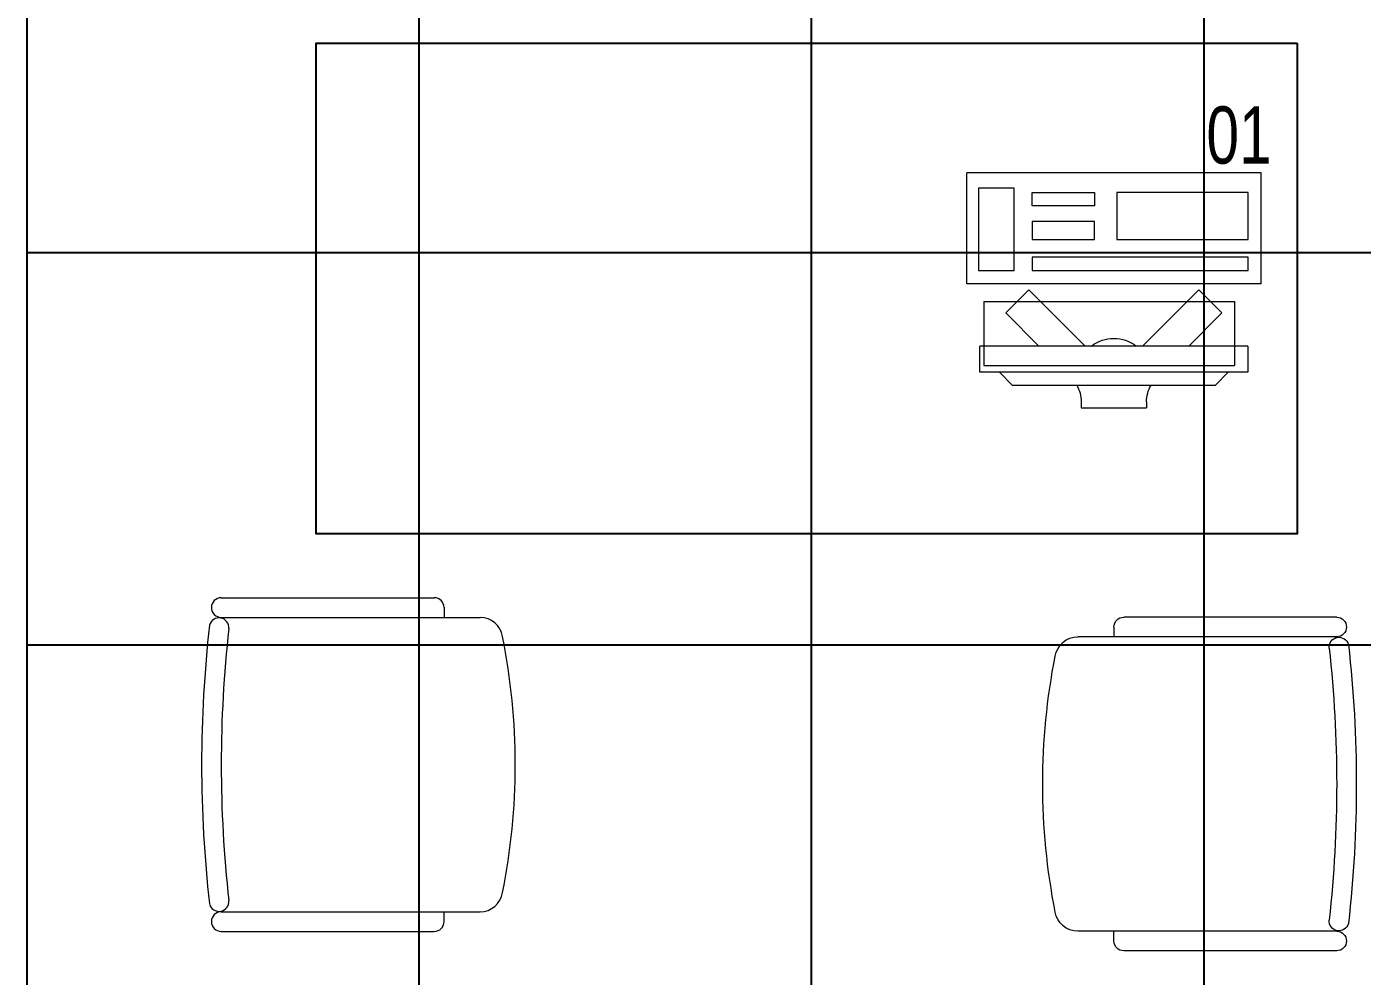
# Model space of a CAD drawing. Extents: x -509638 to 57327, y -29287 to 19916.
# Drawn here: x 15106 to 17148, y 6434 to 7885 of the extents above; entities that cross this region are included whole.
import ezdxf
from ezdxf import colors
from ezdxf.entities.mleader import LeaderData, LeaderLine
from ezdxf.math import Vec2, Vec3

# ---------------------------------------------------------------- set-up
doc = ezdxf.new("R2010")
doc.units = 0
doc.header["$LTSCALE"] = 0.25
doc.linetypes.add('DASHDOT', pattern=[25.4, 12.7, -6.35, 0, -6.35])
for name, color, linetype, lineweight in [('01-First Floor$0$72_EGR_EQP_TAG', 142, 'Continuous', 5), ('01-First Floor$0$LOADING', 253, 'Continuous', 5), ('E-LITE-CLNG-CNDT', 6, 'DASHDOT', 35), ('E-POWR-TEXT', 6, 'Continuous', 25)]:
    doc.layers.add(name, color=color, linetype=linetype, lineweight=lineweight)
doc.layers.add('01-First Floor$0$FALSE CEILING', color=251, linetype='Continuous')
doc.layers.add('01-First Floor$0$TME-NON MEDICAL FURNITURE', color=242, linetype='Continuous')
doc.styles.add('01-First Floor$0$X3G_ENTITY_257CFD', font='swisscl.ttf', dxfattribs={"height": 200})
doc.styles.add('DC_Elc_Romans', font='elc_romans.shx', dxfattribs={"width": 0.7})

# ---------------------------------------------------------------- blocks, each defined once
blk = doc.blocks.new('01-First Floor$0$GF21016-P')
at = {"layer": '01-First Floor$0$LOADING', "extrusion": (-1.24384e-09, -1.20261e-09, -1)}
for p, q in [((0.0128, 0.0179), (0.0128, 0.4136)), ((0.4628, 0.0179), (0.4628, 0.4136)), ((-0.0022, 0.3585), (0.0128, 0.3585)), ((0.4778, 0.3585), (0.4628, 0.3585)), ((-0.0172, 0.0179), (-0.0172, 0.3435)), ((0.4928, 0.0179), (0.4928, 0.3435)), ((0.4778, 0.0029), (0.4778, 0.0029))]:
    blk.add_line(p, q, dxfattribs=at)
for centre, radius, start, end in [((-0.2378, -0.5362), 1.0036, 78.7568, 101.2432), ((-0.0478, 0.4136), 0.035, 0, 80.6557), ((-0.4278, 0.4136), 0.035, 99.3443, 180), ((0.0022, 0.3435), 0.015, 0, 90), ((-0.4778, 0.3435), 0.015, 90, 180), ((-0.0284, 0.0145), 0.015, 284.3864, 95.5209), ((-0.2378, 1.8928), 1.8749, 263.6341, 276.3659), ((-0.4471, 0.0145), 0.015, 84.4791, 255.6136), ((0.0022, 0.0179), 0.015, 270, 0), ((0.0022, 0.0179), 0.015, 180, 270), ((-0.2378, 1.8734), 1.8855, 263.5119, 276.4881), ((-0.4778, 0.0179), 0.015, 270, 0), ((-0.4778, 0.0179), 0.015, 180, 270)]:
    blk.add_arc(centre, radius, start, end, dxfattribs=at)
blk = doc.blocks.new('01-First Floor$0$ITCWLS1-P')
at = {"layer": '01-First Floor$0$LOADING'}
for p, q in [((-0.17, 0.45), (-0.17, 0)), ((-0.17, 0.45), (0, 0.45)), ((0, 0.45), (0, 0)), ((-0.2651, 0.43, 0), (-0.3051, 0.43, 0)), ((-0.3051, 0.43, 0), (-0.3051, 0.02, 0)), ((-0.2651, 0.43, 0), (-0.2651, 0.02, 0)), ((-0.1496, 0.4305), (-0.1291, 0.4305)), ((-0.1291, 0.4305), (-0.1291, 0.4089)), ((-0.197, 0.4094), (-0.295, 0.4094)), ((-0.295, 0.0264), (-0.295, 0.4094)), ((-0.197, 0.0264), (-0.197, 0.4094)), ((-0.3251, 0.38, 0), (-0.3051, 0.4, 0)), ((-0.3251, 0.38, 0), (-0.3251, 0.07, 0)), ((-0.3503, 0.275), (-0.3596, 0.275)), ((-0.3596, 0.175), (-0.3596, 0.275)), ((-0.3503, 0.175), (-0.3596, 0.175)), ((-0.3251, 0.07, 0), (-0.3051, 0.05, 0)), ((-0.197, 0.0264), (-0.295, 0.0264)), ((-0.3051, 0.02, 0), (-0.2651, 0.02, 0)), ((-0.17, 0), (0, 0))]:
    blk.add_line(p, q, dxfattribs=at)
at = {"layer": '01-First Floor$0$LOADING', "extrusion": (2.48281e-10, 3.18408e-10, -1)}
for p, q in [((-0.2651, 0.3395), (-0.2144, 0.3902)), ((-0.1791, 0.3548), (-0.2144, 0.3902)), ((-0.2651, 0.2688), (-0.1791, 0.3548))]:
    blk.add_line(p, q, dxfattribs=at)
at = {"layer": '01-First Floor$0$LOADING', "extrusion": (2.48281e-10, -3.18408e-10, -1)}
for p, q in [((-0.2651, 0.1812), (-0.1791, 0.0952)), ((-0.2651, 0.1105), (-0.2144, 0.0598)), ((-0.1791, 0.0952), (-0.2144, 0.0598))]:
    blk.add_line(p, q, dxfattribs=at)
at = {"layer": '01-First Floor$0$LOADING'}
for points in [[(-0.1291, 0.4089), (-0.1291, 0.1), (-0.1496, 0.1), (-0.1496, 0.4305)], [(-0.1496, 0.1), (-0.1496, 0.1), (-0.1496, 0.1), (-0.1496, 0.1), (-0.1496, 0.1), (-0.1496, 0.1), (-0.1496, 0.1), (-0.1496, 0.1), (-0.1496, 0.1)], [(-0.1496, 0.1), (-0.1496, 0.1), (-0.1496, 0.1), (-0.1496, 0.1), (-0.1496, 0.1), (-0.1496, 0.1), (-0.1496, 0.1), (-0.1496, 0.1), (-0.1496, 0.1), (-0.1496, 0.1), (-0.1496, 0.1), (-0.1496, 0.1), (-0.1496, 0.1), (-0.1496, 0.1), (-0.1496, 0.1), (-0.1496, 0.1), (-0.1496, 0.1), (-0.1496, 0.1)], [(-0.1496, 0.1), (-0.1496, 0.1), (-0.1496, 0.1), (-0.1496, 0.1), (-0.1496, 0.1), (-0.1496, 0.1), (-0.1496, 0.1), (-0.1496, 0.1), (-0.1496, 0.1), (-0.1496, 0.1)], [(-0.1496, 0.1), (-0.1496, 0.1), (-0.1496, 0.1), (-0.1496, 0.1), (-0.1496, 0.1), (-0.1496, 0.1), (-0.1496, 0.1)], [(-0.1496, 0.1), (-0.1496, 0.1), (-0.1496, 0.1), (-0.1496, 0.1), (-0.1496, 0.1), (-0.1496, 0.1), (-0.1496, 0.1), (-0.1496, 0.1), (-0.1496, 0.1), (-0.1496, 0.1)], [(-0.1496, 0.1), (-0.1496, 0.1), (-0.1496, 0.1), (-0.1496, 0.1), (-0.1496, 0.1), (-0.1496, 0.1), (-0.1496, 0.1), (-0.1496, 0.1), (-0.1496, 0.1), (-0.1496, 0.1), (-0.1496, 0.1), (-0.1496, 0.1), (-0.1496, 0.1), (-0.1496, 0.1), (-0.1496, 0.1)], [(-0.1496, 0.1), (-0.1496, 0.1), (-0.1496, 0.1), (-0.1496, 0.1), (-0.1496, 0.1), (-0.1496, 0.1), (-0.1496, 0.1), (-0.1496, 0.1), (-0.1496, 0.1), (-0.1496, 0.1)], [(-0.1496, 0.1), (-0.1496, 0.1), (-0.1496, 0.1), (-0.1496, 0.1), (-0.1496, 0.1), (-0.1496, 0.1), (-0.1496, 0.1), (-0.1496, 0.1), (-0.1496, 0.1), (-0.1496, 0.1)], [(-0.1496, 0.1), (-0.1496, 0.1), (-0.1496, 0.1), (-0.1496, 0.1), (-0.1496, 0.1), (-0.1496, 0.1), (-0.1496, 0.1), (-0.1496, 0.1), (-0.1496, 0.1), (-0.1496, 0.1), (-0.1496, 0.1), (-0.1496, 0.1), (-0.1496, 0.1), (-0.1496, 0.1), (-0.1496, 0.1), (-0.1496, 0.1), (-0.1496, 0.1), (-0.1496, 0.1), (-0.1496, 0.1), (-0.1496, 0.1), (-0.1496, 0.1), (-0.1496, 0.1), (-0.1496, 0.1), (-0.1496, 0.1), (-0.1496, 0.1), (-0.1496, 0.1), (-0.1496, 0.1), (-0.1496, 0.1), (-0.1496, 0.1), (-0.1496, 0.1), (-0.1496, 0.1), (-0.1496, 0.1), (-0.1496, 0.1), (-0.1496, 0.1), (-0.1496, 0.1), (-0.1496, 0.1), (-0.1496, 0.1), (-0.1496, 0.1), (-0.1496, 0.1), (-0.1496, 0.1), (-0.1496, 0.1), (-0.1496, 0.1), (-0.1496, 0.1), (-0.1496, 0.1), (-0.1496, 0.1), (-0.1496, 0.1), (-0.1496, 0.1), (-0.1496, 0.1), (-0.1496, 0.1), (-0.1496, 0.1), (-0.1496, 0.1), (-0.1496, 0.1), (-0.1496, 0.1), (-0.1496, 0.1)], [(-0.1496, 0.1), (-0.1496, 0.1), (-0.1496, 0.1), (-0.1496, 0.1), (-0.1496, 0.1), (-0.1496, 0.1), (-0.1496, 0.1), (-0.1496, 0.1), (-0.1496, 0.1), (-0.1496, 0.1), (-0.1496, 0.1), (-0.1496, 0.1), (-0.1496, 0.1), (-0.1496, 0.1), (-0.1496, 0.1), (-0.1496, 0.1), (-0.1496, 0.1), (-0.1496, 0.1), (-0.1496, 0.1), (-0.1496, 0.1), (-0.1496, 0.1), (-0.1496, 0.1), (-0.1496, 0.1), (-0.1496, 0.1), (-0.1496, 0.1), (-0.1496, 0.1), (-0.1496, 0.1), (-0.1496, 0.1), (-0.1496, 0.1), (-0.1496, 0.1), (-0.1496, 0.1), (-0.1496, 0.1), (-0.1496, 0.1), (-0.1496, 0.1), (-0.1496, 0.1), (-0.1496, 0.1), (-0.1496, 0.1), (-0.1496, 0.1), (-0.1496, 0.1), (-0.1496, 0.1), (-0.1496, 0.1), (-0.1496, 0.1), (-0.1496, 0.1), (-0.1496, 0.1), (-0.1496, 0.1), (-0.1496, 0.1), (-0.1496, 0.1), (-0.1496, 0.1), (-0.1496, 0.1), (-0.1496, 0.1), (-0.1496, 0.1), (-0.1496, 0.1), (-0.1496, 0.1), (-0.1496, 0.1), (-0.1496, 0.1), (-0.1496, 0.1), (-0.1496, 0.1), (-0.1496, 0.1), (-0.1496, 0.1), (-0.1496, 0.1), (-0.1496, 0.1), (-0.1496, 0.1), (-0.1496, 0.1), (-0.1496, 0.1), (-0.1496, 0.1), (-0.1496, 0.1), (-0.1496, 0.1), (-0.1496, 0.1), (-0.1496, 0.1), (-0.1496, 0.1), (-0.1496, 0.1), (-0.1496, 0.1), (-0.1496, 0.1), (-0.1496, 0.1), (-0.1496, 0.1), (-0.1496, 0.1), (-0.1496, 0.1), (-0.1496, 0.1), (-0.1496, 0.1), (-0.1496, 0.1), (-0.1496, 0.1), (-0.1496, 0.1), (-0.1496, 0.1), (-0.1496, 0.1), (-0.1496, 0.1), (-0.1496, 0.1), (-0.1496, 0.1), (-0.1496, 0.1), (-0.1496, 0.1)], [(-0.1496, 0.1), (-0.1496, 0.1), (-0.1496, 0.1), (-0.1496, 0.1), (-0.1496, 0.1), (-0.1496, 0.1), (-0.1496, 0.1), (-0.1496, 0.1), (-0.1496, 0.1), (-0.1496, 0.1), (-0.1496, 0.1), (-0.1496, 0.1)], [(-0.1496, 0.1), (-0.1496, 0.1), (-0.1496, 0.1), (-0.1496, 0.1), (-0.1496, 0.1), (-0.1496, 0.1), (-0.1496, 0.1)], [(-0.1496, 0.1), (-0.1496, 0.1), (-0.1496, 0.1), (-0.1496, 0.1), (-0.1496, 0.1), (-0.1496, 0.1), (-0.1496, 0.1), (-0.1496, 0.1), (-0.1496, 0.1), (-0.1496, 0.1), (-0.1496, 0.1), (-0.1496, 0.1), (-0.1496, 0.1), (-0.1496, 0.1), (-0.1496, 0.1), (-0.1496, 0.1), (-0.1496, 0.1)], [(-0.1496, 0.1), (-0.1496, 0.1), (-0.1496, 0.1), (-0.1496, 0.1), (-0.1496, 0.1), (-0.1496, 0.1), (-0.1496, 0.1), (-0.1496, 0.1), (-0.1496, 0.1), (-0.1496, 0.1), (-0.1496, 0.1), (-0.1496, 0.1), (-0.1496, 0.1), (-0.1496, 0.1), (-0.1496, 0.1), (-0.1496, 0.1), (-0.1496, 0.1), (-0.1496, 0.1), (-0.1496, 0.1), (-0.1496, 0.1), (-0.1496, 0.1), (-0.1496, 0.1), (-0.1496, 0.1), (-0.1496, 0.1), (-0.1496, 0.1), (-0.1496, 0.1), (-0.1496, 0.1), (-0.1496, 0.1), (-0.1496, 0.1), (-0.1496, 0.1), (-0.1496, 0.1), (-0.1496, 0.1), (-0.1496, 0.1), (-0.1496, 0.1), (-0.1496, 0.1), (-0.1496, 0.1), (-0.1496, 0.1), (-0.1496, 0.1), (-0.1496, 0.1), (-0.1496, 0.1), (-0.1496, 0.1), (-0.1496, 0.1), (-0.1496, 0.1), (-0.1496, 0.1), (-0.1496, 0.1), (-0.1496, 0.1), (-0.1496, 0.1), (-0.1496, 0.1), (-0.1496, 0.1), (-0.1496, 0.1), (-0.1496, 0.1), (-0.1496, 0.1), (-0.1496, 0.1), (-0.1496, 0.1), (-0.1496, 0.1), (-0.1496, 0.1), (-0.1496, 0.1), (-0.1496, 0.1), (-0.1496, 0.1), (-0.1496, 0.1), (-0.1496, 0.1), (-0.1496, 0.1), (-0.1496, 0.1), (-0.1496, 0.1), (-0.1496, 0.1), (-0.1496, 0.1), (-0.1496, 0.1), (-0.1496, 0.1), (-0.1496, 0.1), (-0.1496, 0.1), (-0.1496, 0.1), (-0.1496, 0.1), (-0.1496, 0.1), (-0.1496, 0.1), (-0.1496, 0.1), (-0.1496, 0.1), (-0.1496, 0.1), (-0.1496, 0.1), (-0.1496, 0.1), (-0.1496, 0.1), (-0.1496, 0.1), (-0.1496, 0.1), (-0.1496, 0.1), (-0.1496, 0.1), (-0.1496, 0.1), (-0.1496, 0.1), (-0.1496, 0.1), (-0.1496, 0.1), (-0.1496, 0.1), (-0.1496, 0.1), (-0.1496, 0.1), (-0.1496, 0.1), (-0.1496, 0.1), (-0.1496, 0.1), (-0.1496, 0.1), (-0.1496, 0.1), (-0.1496, 0.1), (-0.1496, 0.1), (-0.1496, 0.1), (-0.1496, 0.1), (-0.1496, 0.1), (-0.1496, 0.1), (-0.1496, 0.1), (-0.1496, 0.1), (-0.1496, 0.1), (-0.1496, 0.1), (-0.1496, 0.1), (-0.1496, 0.1), (-0.1496, 0.1), (-0.1496, 0.1), (-0.1496, 0.1)], [(-0.1496, 0.1), (-0.1496, 0.1), (-0.1496, 0.1), (-0.1496, 0.1), (-0.1496, 0.1), (-0.1496, 0.1), (-0.1496, 0.1), (-0.1496, 0.1)]]:
    blk.add_lwpolyline(points, dxfattribs=at)
for points in [[(-0.1019, 0.4305), (-0.0304, 0.4305), (-0.0304, 0.2294), (-0.1019, 0.2294)], [(-0.1019, 0.1954), (-0.0747, 0.1954), (-0.0747, 0.1), (-0.1019, 0.1)], [(-0.0304, 0.1954), (-0.0508, 0.1954), (-0.0508, 0.1), (-0.0304, 0.1)], [(-0.1496, 0.1), (-0.1496, 0.1), (-0.1496, 0.1), (-0.1496, 0.1), (-0.1496, 0.1), (-0.1496, 0.1), (-0.1496, 0.1), (-0.1496, 0.1), (-0.1496, 0.1), (-0.1496, 0.1), (-0.1496, 0.1), (-0.1496, 0.1), (-0.1496, 0.1), (-0.1496, 0.1), (-0.1496, 0.1), (-0.1496, 0.1), (-0.1496, 0.1), (-0.1496, 0.1), (-0.1496, 0.1), (-0.1496, 0.1), (-0.1496, 0.1), (-0.1496, 0.1), (-0.1496, 0.1), (-0.1496, 0.1), (-0.1496, 0.1), (-0.1496, 0.1), (-0.1496, 0.1), (-0.1496, 0.1), (-0.1496, 0.1), (-0.1496, 0.1), (-0.1496, 0.1), (-0.1496, 0.1), (-0.1496, 0.1), (-0.1496, 0.1), (-0.1496, 0.1), (-0.1496, 0.1), (-0.1496, 0.1), (-0.1496, 0.1), (-0.1496, 0.1), (-0.1496, 0.1), (-0.1496, 0.1), (-0.1496, 0.1), (-0.1496, 0.1), (-0.1496, 0.1), (-0.1496, 0.1), (-0.1496, 0.1), (-0.1496, 0.1), (-0.1496, 0.1), (-0.1496, 0.1), (-0.1496, 0.1), (-0.1496, 0.1), (-0.1496, 0.1), (-0.1496, 0.1), (-0.1496, 0.1), (-0.1496, 0.1), (-0.1496, 0.1), (-0.1496, 0.1), (-0.1496, 0.1), (-0.1496, 0.1), (-0.1496, 0.1), (-0.1496, 0.1), (-0.1496, 0.1), (-0.1496, 0.1), (-0.1496, 0.1), (-0.1496, 0.1), (-0.1496, 0.1), (-0.1496, 0.1), (-0.1496, 0.1), (-0.1496, 0.1), (-0.1496, 0.1), (-0.1496, 0.1), (-0.1496, 0.1), (-0.1496, 0.1), (-0.1496, 0.1), (-0.1496, 0.1), (-0.1496, 0.1), (-0.1496, 0.1), (-0.1496, 0.1), (-0.1496, 0.1), (-0.1496, 0.1), (-0.1496, 0.1), (-0.1496, 0.1), (-0.1496, 0.1), (-0.1496, 0.1), (-0.1496, 0.1), (-0.1496, 0.1), (-0.1496, 0.1), (-0.1496, 0.1), (-0.1496, 0.1), (-0.1496, 0.1), (-0.1496, 0.1), (-0.1496, 0.1), (-0.1496, 0.1), (-0.1496, 0.1), (-0.1496, 0.1), (-0.1496, 0.1), (-0.1496, 0.1), (-0.1496, 0.1), (-0.1496, 0.1), (-0.1496, 0.1), (-0.1496, 0.1), (-0.1496, 0.1), (-0.1496, 0.1), (-0.1496, 0.1), (-0.1496, 0.1), (-0.1496, 0.1), (-0.1496, 0.1), (-0.1496, 0.1), (-0.1496, 0.1), (-0.1496, 0.1), (-0.1496, 0.1), (-0.1496, 0.1), (-0.1496, 0.1), (-0.1496, 0.1), (-0.1496, 0.1), (-0.1496, 0.1), (-0.1496, 0.1), (-0.1496, 0.1), (-0.1496, 0.1), (-0.1496, 0.1), (-0.1496, 0.1), (-0.1496, 0.1), (-0.1496, 0.1), (-0.1496, 0.1), (-0.1496, 0.1), (-0.1496, 0.1), (-0.1496, 0.1), (-0.1496, 0.1), (-0.1496, 0.1), (-0.1496, 0.1), (-0.1496, 0.1), (-0.1496, 0.1), (-0.1496, 0.1), (-0.1496, 0.1), (-0.1496, 0.1), (-0.1496, 0.1), (-0.1496, 0.1), (-0.1496, 0.1), (-0.1496, 0.1), (-0.1496, 0.1), (-0.1496, 0.1), (-0.1496, 0.1), (-0.1496, 0.1), (-0.1496, 0.1), (-0.1496, 0.1), (-0.1496, 0.1), (-0.1496, 0.1), (-0.1496, 0.1), (-0.1496, 0.1), (-0.1496, 0.1), (-0.1496, 0.1), (-0.1496, 0.1), (-0.1496, 0.1), (-0.1496, 0.1), (-0.1496, 0.1), (-0.1496, 0.1), (-0.1496, 0.1), (-0.1496, 0.1), (-0.1496, 0.1), (-0.1496, 0.1), (-0.1496, 0.1), (-0.1496, 0.1), (-0.1496, 0.1), (-0.1496, 0.1), (-0.1496, 0.1), (-0.1496, 0.1), (-0.1496, 0.1), (-0.1496, 0.1), (-0.1496, 0.1), (-0.1496, 0.1), (-0.1496, 0.1), (-0.1496, 0.1), (-0.1496, 0.1), (-0.1496, 0.1), (-0.1496, 0.1), (-0.1496, 0.1), (-0.1496, 0.1), (-0.1496, 0.1), (-0.1496, 0.1), (-0.1496, 0.1), (-0.1496, 0.1), (-0.1496, 0.1), (-0.1496, 0.1), (-0.1496, 0.1), (-0.1496, 0.1), (-0.1496, 0.1), (-0.1496, 0.1), (-0.1496, 0.1), (-0.1496, 0.1), (-0.1496, 0.1), (-0.1496, 0.1), (-0.1496, 0.1), (-0.1496, 0.1), (-0.1496, 0.1), (-0.1496, 0.1), (-0.1496, 0.1), (-0.1496, 0.1), (-0.1496, 0.1), (-0.1496, 0.1), (-0.1496, 0.1), (-0.1496, 0.1), (-0.1496, 0.1), (-0.1496, 0.1), (-0.1496, 0.1), (-0.1496, 0.1), (-0.1496, 0.1), (-0.1496, 0.1), (-0.1496, 0.1), (-0.1496, 0.1), (-0.1496, 0.1), (-0.1496, 0.1), (-0.1496, 0.1), (-0.1496, 0.1), (-0.1496, 0.1), (-0.1496, 0.1), (-0.1496, 0.1), (-0.1496, 0.1), (-0.1496, 0.1), (-0.1496, 0.1), (-0.1496, 0.1), (-0.1496, 0.1), (-0.1496, 0.1), (-0.1496, 0.1), (-0.1496, 0.1), (-0.1496, 0.1), (-0.1496, 0.1), (-0.1496, 0.1), (-0.1496, 0.1), (-0.1496, 0.1), (-0.1496, 0.1), (-0.1496, 0.1), (-0.1496, 0.1), (-0.1496, 0.1), (-0.1496, 0.1), (-0.1496, 0.1), (-0.1496, 0.1), (-0.1496, 0.1), (-0.1496, 0.1), (-0.1496, 0.1), (-0.1496, 0.1), (-0.1496, 0.1), (-0.1496, 0.1), (-0.1496, 0.1), (-0.1496, 0.1), (-0.1496, 0.1), (-0.1496, 0.1), (-0.1496, 0.1), (-0.1496, 0.1), (-0.1496, 0.1), (-0.1496, 0.1), (-0.1496, 0.1), (-0.1496, 0.1), (-0.1496, 0.1), (-0.1496, 0.1), (-0.1496, 0.1), (-0.1496, 0.1), (-0.1496, 0.1), (-0.1496, 0.1), (-0.1496, 0.1), (-0.1496, 0.1), (-0.1496, 0.1), (-0.1496, 0.1), (-0.1496, 0.1), (-0.1496, 0.1), (-0.1496, 0.1), (-0.1496, 0.1), (-0.1496, 0.1), (-0.1496, 0.1), (-0.1496, 0.1), (-0.1496, 0.1), (-0.1496, 0.1), (-0.1496, 0.1), (-0.1496, 0.1), (-0.1496, 0.1), (-0.1496, 0.1), (-0.1496, 0.1), (-0.1496, 0.1)], [(-0.1496, 0.1), (-0.1496, 0.1), (-0.1496, 0.1), (-0.1496, 0.1), (-0.1496, 0.1), (-0.1496, 0.1), (-0.1496, 0.1), (-0.1496, 0.1), (-0.1496, 0.1), (-0.1496, 0.1), (-0.1496, 0.1), (-0.1496, 0.1), (-0.1496, 0.1), (-0.1496, 0.1), (-0.1496, 0.1), (-0.1496, 0.1), (-0.1496, 0.1), (-0.1496, 0.1), (-0.1496, 0.1), (-0.1496, 0.1), (-0.1496, 0.1), (-0.1496, 0.1), (-0.1496, 0.1), (-0.1496, 0.1), (-0.1496, 0.1), (-0.1496, 0.1), (-0.1496, 0.1), (-0.1496, 0.1), (-0.1496, 0.1), (-0.1496, 0.1), (-0.1496, 0.1), (-0.1496, 0.1), (-0.1496, 0.1), (-0.1496, 0.1), (-0.1496, 0.1), (-0.1496, 0.1), (-0.1496, 0.1), (-0.1496, 0.1), (-0.1496, 0.1), (-0.1496, 0.1), (-0.1496, 0.1), (-0.1496, 0.1), (-0.1496, 0.1), (-0.1496, 0.1), (-0.1496, 0.1), (-0.1496, 0.1), (-0.1496, 0.1), (-0.1496, 0.1), (-0.1496, 0.1), (-0.1496, 0.1), (-0.1496, 0.1), (-0.1496, 0.1), (-0.1496, 0.1), (-0.1496, 0.1), (-0.1496, 0.1), (-0.1496, 0.1), (-0.1496, 0.1), (-0.1496, 0.1), (-0.1496, 0.1), (-0.1496, 0.1), (-0.1496, 0.1), (-0.1496, 0.1), (-0.1496, 0.1), (-0.1496, 0.1), (-0.1496, 0.1), (-0.1496, 0.1), (-0.1496, 0.1), (-0.1496, 0.1), (-0.1496, 0.1), (-0.1496, 0.1), (-0.1496, 0.1), (-0.1496, 0.1), (-0.1496, 0.1), (-0.1496, 0.1), (-0.1496, 0.1), (-0.1496, 0.1), (-0.1496, 0.1), (-0.1496, 0.1), (-0.1496, 0.1), (-0.1496, 0.1), (-0.1496, 0.1), (-0.1496, 0.1), (-0.1496, 0.1), (-0.1496, 0.1), (-0.1496, 0.1), (-0.1496, 0.1), (-0.1496, 0.1), (-0.1496, 0.1), (-0.1496, 0.1), (-0.1496, 0.1), (-0.1496, 0.1), (-0.1496, 0.1), (-0.1496, 0.1), (-0.1496, 0.1), (-0.1496, 0.1), (-0.1496, 0.1), (-0.1496, 0.1), (-0.1496, 0.1), (-0.1496, 0.1), (-0.1496, 0.1), (-0.1496, 0.1), (-0.1496, 0.1), (-0.1496, 0.1), (-0.1496, 0.1), (-0.1496, 0.1), (-0.1496, 0.1), (-0.1496, 0.1), (-0.1496, 0.1), (-0.1496, 0.1), (-0.1496, 0.1), (-0.1496, 0.1), (-0.1496, 0.1), (-0.1496, 0.1), (-0.1496, 0.1), (-0.1496, 0.1), (-0.1496, 0.1), (-0.1496, 0.1), (-0.1496, 0.1), (-0.1496, 0.1), (-0.1496, 0.1), (-0.1496, 0.1), (-0.1496, 0.1), (-0.1496, 0.1), (-0.1496, 0.1), (-0.1496, 0.1), (-0.1496, 0.1), (-0.1496, 0.1), (-0.1496, 0.1), (-0.1496, 0.1), (-0.1496, 0.1), (-0.1496, 0.1), (-0.1496, 0.1), (-0.1496, 0.1), (-0.1496, 0.1), (-0.1496, 0.1), (-0.1496, 0.1), (-0.1496, 0.1), (-0.1496, 0.1), (-0.1496, 0.1), (-0.1496, 0.1), (-0.1496, 0.1), (-0.1496, 0.1), (-0.1496, 0.1), (-0.1496, 0.1), (-0.1496, 0.1), (-0.1496, 0.1), (-0.1496, 0.1), (-0.1496, 0.1), (-0.1496, 0.1), (-0.1496, 0.1), (-0.1496, 0.1), (-0.1496, 0.1), (-0.1496, 0.1), (-0.1496, 0.1), (-0.1496, 0.1), (-0.1496, 0.1), (-0.1496, 0.1), (-0.1496, 0.1), (-0.1496, 0.1), (-0.1496, 0.1), (-0.1496, 0.1), (-0.1496, 0.1), (-0.1496, 0.1), (-0.1496, 0.1), (-0.1496, 0.1), (-0.1496, 0.1), (-0.1496, 0.1), (-0.1496, 0.1), (-0.1496, 0.1), (-0.1496, 0.1), (-0.1496, 0.1), (-0.1496, 0.1), (-0.1496, 0.1), (-0.1496, 0.1), (-0.1496, 0.1), (-0.1496, 0.1), (-0.1496, 0.1), (-0.1496, 0.1), (-0.1496, 0.1), (-0.1496, 0.1), (-0.1496, 0.1), (-0.1496, 0.1), (-0.1496, 0.1), (-0.1496, 0.1), (-0.1496, 0.1), (-0.1496, 0.1), (-0.1496, 0.1), (-0.1496, 0.1), (-0.1496, 0.1), (-0.1496, 0.1), (-0.1496, 0.1), (-0.1496, 0.1), (-0.1496, 0.1), (-0.1496, 0.1), (-0.1496, 0.1), (-0.1496, 0.1), (-0.1496, 0.1), (-0.1496, 0.1), (-0.1496, 0.1), (-0.1496, 0.1), (-0.1496, 0.1), (-0.1496, 0.1), (-0.1496, 0.1), (-0.1496, 0.1), (-0.1496, 0.1), (-0.1496, 0.1), (-0.1496, 0.1), (-0.1496, 0.1), (-0.1496, 0.1), (-0.1496, 0.1), (-0.1496, 0.1), (-0.1496, 0.1), (-0.1496, 0.1), (-0.1496, 0.1)], [(-0.1496, 0.1), (-0.1496, 0.1), (-0.1496, 0.1), (-0.1496, 0.1), (-0.1496, 0.1), (-0.1496, 0.1), (-0.1496, 0.1), (-0.1496, 0.1), (-0.1496, 0.1), (-0.1496, 0.1), (-0.1496, 0.1), (-0.1496, 0.1), (-0.1496, 0.1), (-0.1496, 0.1), (-0.1496, 0.1), (-0.1496, 0.1), (-0.1496, 0.1), (-0.1496, 0.1), (-0.1496, 0.1), (-0.1496, 0.1), (-0.1496, 0.1), (-0.1496, 0.1), (-0.1496, 0.1), (-0.1496, 0.1), (-0.1496, 0.1), (-0.1496, 0.1), (-0.1496, 0.1), (-0.1496, 0.1), (-0.1496, 0.1), (-0.1496, 0.1), (-0.1496, 0.1), (-0.1496, 0.1), (-0.1496, 0.1), (-0.1496, 0.1), (-0.1496, 0.1), (-0.1496, 0.1), (-0.1496, 0.1), (-0.1496, 0.1), (-0.1496, 0.1), (-0.1496, 0.1), (-0.1496, 0.1), (-0.1496, 0.1), (-0.1496, 0.1), (-0.1496, 0.1), (-0.1496, 0.1), (-0.1496, 0.1), (-0.1496, 0.1), (-0.1496, 0.1), (-0.1496, 0.1), (-0.1496, 0.1), (-0.1496, 0.1), (-0.1496, 0.1), (-0.1496, 0.1), (-0.1496, 0.1), (-0.1496, 0.1), (-0.1496, 0.1), (-0.1496, 0.1), (-0.1496, 0.1), (-0.1496, 0.1), (-0.1496, 0.1), (-0.1496, 0.1), (-0.1496, 0.1), (-0.1496, 0.1), (-0.1496, 0.1), (-0.1496, 0.1), (-0.1496, 0.1), (-0.1496, 0.1), (-0.1496, 0.1), (-0.1496, 0.1), (-0.1496, 0.1), (-0.1496, 0.1), (-0.1496, 0.1), (-0.1496, 0.1), (-0.1496, 0.1), (-0.1496, 0.1), (-0.1496, 0.1), (-0.1496, 0.1), (-0.1496, 0.1), (-0.1496, 0.1), (-0.1496, 0.1), (-0.1496, 0.1), (-0.1496, 0.1), (-0.1496, 0.1), (-0.1496, 0.1), (-0.1496, 0.1), (-0.1496, 0.1), (-0.1496, 0.1), (-0.1496, 0.1), (-0.1496, 0.1), (-0.1496, 0.1), (-0.1496, 0.1), (-0.1496, 0.1), (-0.1496, 0.1), (-0.1496, 0.1), (-0.1496, 0.1), (-0.1496, 0.1), (-0.1496, 0.1), (-0.1496, 0.1), (-0.1496, 0.1), (-0.1496, 0.1), (-0.1496, 0.1), (-0.1496, 0.1), (-0.1496, 0.1), (-0.1496, 0.1), (-0.1496, 0.1), (-0.1496, 0.1), (-0.1496, 0.1), (-0.1496, 0.1), (-0.1496, 0.1), (-0.1496, 0.1), (-0.1496, 0.1), (-0.1496, 0.1), (-0.1496, 0.1), (-0.1496, 0.1), (-0.1496, 0.1), (-0.1496, 0.1), (-0.1496, 0.1), (-0.1496, 0.1), (-0.1496, 0.1), (-0.1496, 0.1), (-0.1496, 0.1), (-0.1496, 0.1), (-0.1496, 0.1), (-0.1496, 0.1), (-0.1496, 0.1), (-0.1496, 0.1), (-0.1496, 0.1), (-0.1496, 0.1), (-0.1496, 0.1), (-0.1496, 0.1), (-0.1496, 0.1), (-0.1496, 0.1), (-0.1496, 0.1), (-0.1496, 0.1), (-0.1496, 0.1), (-0.1496, 0.1), (-0.1496, 0.1), (-0.1496, 0.1), (-0.1496, 0.1), (-0.1496, 0.1), (-0.1496, 0.1), (-0.1496, 0.1), (-0.1496, 0.1), (-0.1496, 0.1), (-0.1496, 0.1), (-0.1496, 0.1), (-0.1496, 0.1), (-0.1496, 0.1), (-0.1496, 0.1), (-0.1496, 0.1), (-0.1496, 0.1), (-0.1496, 0.1), (-0.1496, 0.1), (-0.1496, 0.1), (-0.1496, 0.1), (-0.1496, 0.1), (-0.1496, 0.1), (-0.1496, 0.1), (-0.1496, 0.1), (-0.1496, 0.1), (-0.1496, 0.1), (-0.1496, 0.1), (-0.1496, 0.1), (-0.1496, 0.1), (-0.1496, 0.1), (-0.1496, 0.1), (-0.1496, 0.1), (-0.1496, 0.1), (-0.1496, 0.1), (-0.1496, 0.1), (-0.1496, 0.1), (-0.1496, 0.1), (-0.1496, 0.1), (-0.1496, 0.1), (-0.1496, 0.1), (-0.1496, 0.1), (-0.1496, 0.1), (-0.1496, 0.1), (-0.1496, 0.1), (-0.1496, 0.1), (-0.1496, 0.1), (-0.1496, 0.1), (-0.1496, 0.1), (-0.1496, 0.1), (-0.1496, 0.1), (-0.1496, 0.1), (-0.1496, 0.1), (-0.1496, 0.1), (-0.1496, 0.1), (-0.1496, 0.1), (-0.1496, 0.1), (-0.1496, 0.1), (-0.1496, 0.1), (-0.1496, 0.1), (-0.1496, 0.1), (-0.1496, 0.1), (-0.1496, 0.1), (-0.1496, 0.1), (-0.1496, 0.1), (-0.1496, 0.1), (-0.1496, 0.1), (-0.1496, 0.1), (-0.1496, 0.1), (-0.1496, 0.1), (-0.1496, 0.1), (-0.1496, 0.1), (-0.1496, 0.1), (-0.1496, 0.1), (-0.1496, 0.1), (-0.1496, 0.1), (-0.1496, 0.1), (-0.1496, 0.1), (-0.1496, 0.1), (-0.1496, 0.1), (-0.1496, 0.1), (-0.1496, 0.1), (-0.1496, 0.1), (-0.1496, 0.1), (-0.1496, 0.1)], [(-0.1496, 0.0727), (-0.0236, 0.0727), (-0.0236, 0.0182), (-0.1496, 0.0182)]]:
    blk.add_lwpolyline(points, close=True, dxfattribs=at)
for centre, radius, start, end in [((-0.3503, 0.325), 0.05, 270, 300.3093), ((-0.3089, 0.225), 0.0556, 321.9431, 38.0569), ((-0.3503, 0.125), 0.05, 59.6907, 90)]:
    blk.add_arc(centre, radius, start, end, dxfattribs=at)
blk = doc.blocks.new('01-First Floor')
at = {"layer": '01-First Floor$0$FALSE CEILING', "linetype": 'Continuous'}
for p, q in [((15706, 4540), (15706, 8610)), ((16306, 4540), (16306, 8610)), ((16906, 4540), (16906, 8610)), ((15106, 7540), (19115.6, 7540)), ((15106, 6940), (19115.6, 6940))]:
    blk.add_line(p, q, dxfattribs=at)
at = {"layer": '01-First Floor$0$FALSE CEILING'}
blk.add_lwpolyline([(15106, 4540), (19115.6, 4540), (19115.6, 8610), (15106, 8610)], close=True, dxfattribs=at)
at = {"layer": '01-First Floor$0$FALSE CEILING', "elevation": -0.1}
blk.add_lwpolyline([(17048.5, 7860), (17048.5, 7110), (15548.5, 7110), (15548.5, 7860)], close=True, dxfattribs=at)
at = {"layer": '01-First Floor$0$LOADING', "elevation": -0.1}
blk.add_lwpolyline([(17048.5, 7860), (17048.5, 7110), (15548.5, 7110), (15548.5, 7860)], close=True, dxfattribs=at)
at = {"layer": '01-First Floor$0$LOADING', "extrusion": (1.93992e-16, 8.01373e-06, 1), "xscale": -1000.000000000009, "yscale": 1000.000000000009, "zscale": 1000.000000000009, "rotation": 270}
blk.add_blockref('01-First Floor$0$ITCWLS1-P', (16543.1, 7661.9, 0), dxfattribs=at)
at = {"layer": '01-First Floor$0$TME-NON MEDICAL FURNITURE', "color": 1, "extrusion": (-1.86519e-05, 4.75185e-05, 1), "xscale": -1000.000000000002, "yscale": 1000.000000000002, "zscale": -1000.000000000002, "rotation": 270.0000250975433}
blk.add_blockref('01-First Floor$0$GF21016-P', (15385.5, 6519.3, -0.1), dxfattribs=at)
at = {"layer": '01-First Floor$0$TME-NON MEDICAL FURNITURE', "color": 1, "extrusion": (-2.24019e-05, 2.67576e-11, 1), "xscale": 1000.000000000005, "yscale": 1000.000000000005, "zscale": -1000.000000000002, "rotation": 89.99997488764727}
blk.add_blockref('01-First Floor$0$GF21016-P', (17126.7, 6489.6, -0.5), dxfattribs=at)
at = {"layer": '01-First Floor$0$72_EGR_EQP_TAG', "insert": (16959.5, 7763.2, -0.1), "char_height": 87.47, "attachment_point": 2, "style": '01-First Floor$0$X3G_ENTITY_257CFD'}
blk.add_mtext('01', dxfattribs=at)

msp = doc.modelspace()

# ---------------------------------------------------------------- block references
at = {"layer": 'E-LITE-CLNG-CNDT'}
msp.add_blockref('01-First Floor', (0, 0), dxfattribs=at)

# ---------------------------------------------------------------- leaders
at = {"layer": 'E-POWR-TEXT'}
ml = msp.add_multileader_mtext('Standard', dxfattribs=at)
ml.set_content('CABLE TRAY FOR\\PLOW CURRENT DATA\\PCABLES ', color=256, style='DC_Elc_Romans')
ml.set_leader_properties(color=45)
ml.build(insert=Vec2(0, 0))
ml.multileader.update_dxf_attribs({"dogleg_length": 2, "arrow_head_size": 200, "scale": 100})
ctx = ml.context
ctx.base_point, ctx.scale, ctx.char_height, ctx.arrow_head_size, ctx.landing_gap_size, ctx.plane_origin = Vec3(18126.9, 14096.1, 0), 100, 200, 200, 200, Vec3(23718, 13910, 0)
ctx.text_align_type = 2
notes = []
notes.append((ctx, [(1, (1, 1, 0), (20758.2, 14096.1, 0), (-1, 0), 84.7, [(2, [(24915.6, 6890, 0)], 0, [])])]))
ctx.mtext.insert, ctx.mtext.width, ctx.mtext.alignment, ctx.mtext.flow_direction = Vec3(20473.5, 14196.1, 0), 5291.736, 3, 5
ml = msp.add_multileader_mtext('Standard', dxfattribs=at)
ml.set_content('CABLE TRAY  FOR POWER \\PFEEDER AND HOME RUN', color=256, style='DC_Elc_Romans')
ml.set_leader_properties(color=45)
ml.build(insert=Vec2(0, 0))
ml.multileader.update_dxf_attribs({"dogleg_length": 2, "arrow_head_size": 200, "scale": 100})
ctx = ml.context
ctx.base_point, ctx.scale, ctx.char_height, ctx.arrow_head_size, ctx.landing_gap_size, ctx.plane_origin = Vec3(16549.3, 11855.7), 100, 200, 200, 200, Vec3(22780.5, 11669.5)
ctx.text_align_type = 2
notes.append((ctx, [(1, (1, 1, 0), (19820.7, 11855.7), (-1, 0), 84.7, [(2, [(23365.6, 3890)], 0, [])])]))
ctx.mtext.insert, ctx.mtext.width, ctx.mtext.alignment, ctx.mtext.flow_direction = Vec3(19536, 11955.7), 5291.736, 3, 5
for ctx, leaders in notes:
    for number, flags, end, landing, length, lines in leaders:
        leader = LeaderData()
        leader.index, (leader.has_last_leader_line, leader.has_dogleg_vector, leader.attachment_direction) = number, flags
        leader.last_leader_point, leader.dogleg_vector, leader.dogleg_length = Vec3(end), Vec3(landing), length
        for number, points, colour, breaks in lines:
            line = LeaderLine()
            line.index, line.vertices, line.color, line.breaks = number, Vec3.list(points), colors.encode_raw_color(colour), breaks
            leader.lines.append(line)
        ctx.leaders.append(leader)

doc.saveas('drawing.dxf')
